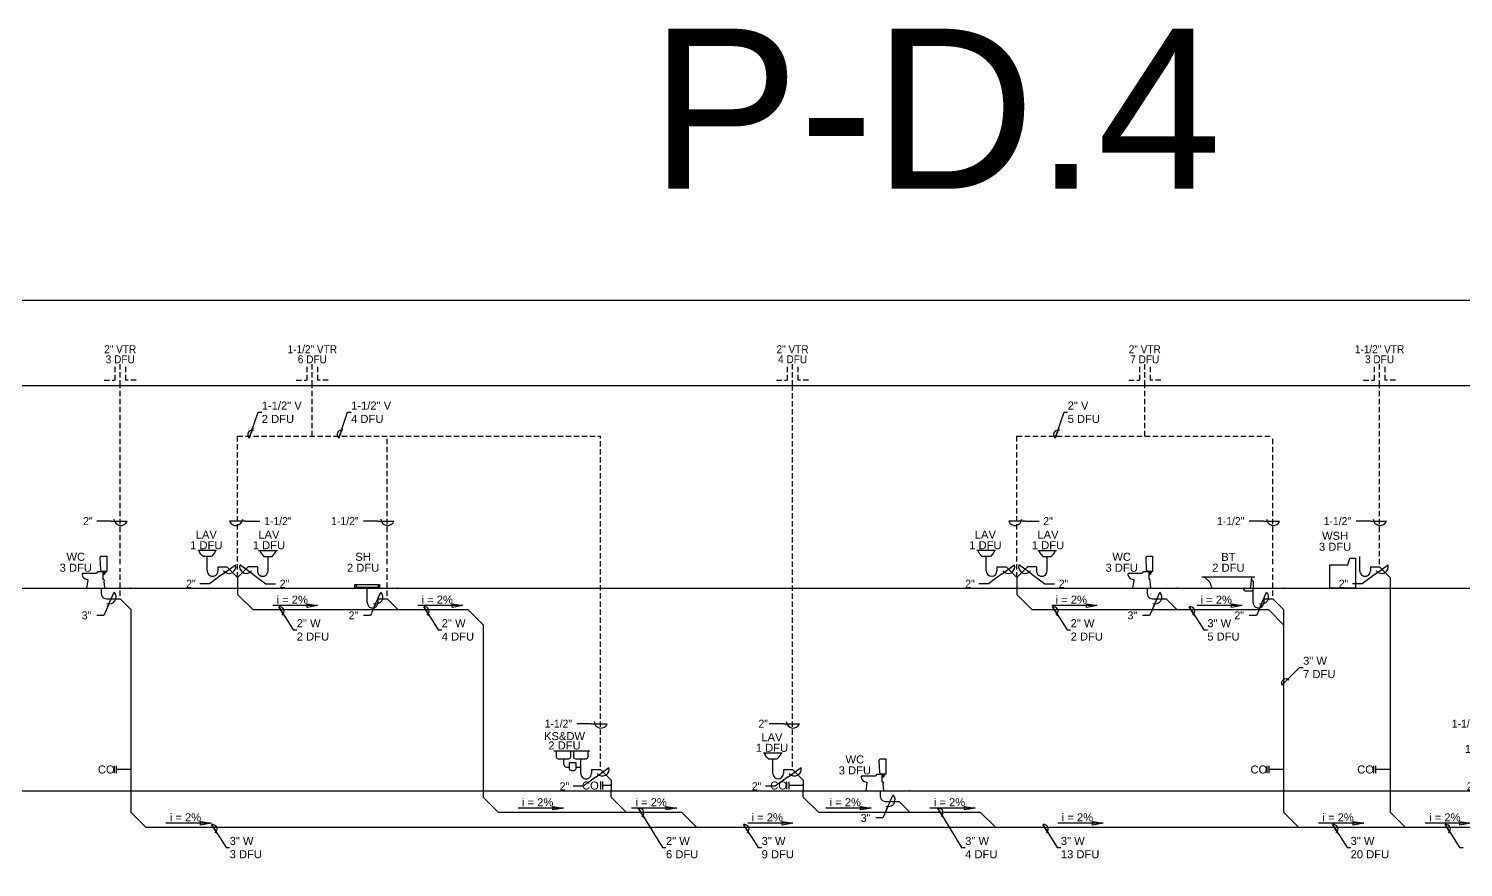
# Model space of a CAD drawing. Extents: x -1750 to 6031, y -1833 to 2182.
# Drawn here: x 4601 to 5408, y 1324 to 1796 of the extents above; entities that cross this region are included whole.
import ezdxf
from ezdxf.enums import TextEntityAlignment as Align

# ---------------------------------------------------------------- set-up
doc = ezdxf.new("R2010")
doc.units = 0
doc.header["$LTSCALE"] = 24
doc.header["$MEASUREMENT"] = 0
doc.linetypes.add('Vent', pattern=[0.1875, 0.125, -0.0625])
doc.layers.get('0').update_dxf_attribs({"color": 8})
for name, color, linetype in [('DIAGRAM_LEVEL', 1, 'Continuous'), ('PLUM-4TEXT', 2, 'Continuous'), ('PLUM-DIM-WV', 1, 'Continuous'), ('PLUM-DIM-WV-TEXT', 2, 'Continuous'), ('PLUM-EQUIP', 5, 'Continuous'), ('PLUM-TEXT', 2, 'Continuous'), ('PLUM-VENT', 5, 'Vent'), ('PLUM-WASTE_ABOVE', 4, 'Plum-Waste_Above'), ('PLUM-WASTE_BELOW', 6, 'Plum-Waste_Below')]:
    doc.layers.add(name, color=color, linetype=linetype)
doc.layers.add('GEC_NO PLOT', color=7, linetype='Continuous', plot=False)
doc.layers.add('GEC_VIEWPORT', color=7, linetype='Continuous', plot=False)
doc.styles.add('A2', font='arial.ttf', dxfattribs={"height": 4.5})
doc.styles.add('ARC-TEXT', font='arial.ttf', dxfattribs={"width": 1.00018, "height": 4.5})
doc.styles.get("Standard").update_dxf_attribs({"font": 'arial.ttf'})
doc.linetypes.add('Plum-Waste_Above', pattern='A,1,[1,GEC_FlowArrow.shx,S=0.09375,R=0,X=0,Y=0],1', length=2)
doc.linetypes.add('Plum-Waste_Below', pattern='A,0.25,-0.125,0.25,-0.125,0.25,[1,GEC_FlowArrow.shx,S=0.09375,R=0,X=0,Y=0],-0.25,0.25,-0.125,0.25,-0.125', length=2)
doc.dimstyles.new('Standard1', dxfattribs={"dimscale": 24, "dimtxt": 4.5, "dimasz": 0.25, "dimexe": 0.18, "dimexo": 0.0625, "dimgap": 2, "dimtad": 0, "dimtih": 1, "dimtoh": 1, "dimdec": 8, "dimzin": 0, "dimdsep": 46, "dimlunit": 4, "dimtxsty": 'Standard', "dimcen": 0.089844, "dimclre": 256, "dimadec": 0, "dimazin": 0, "dimtfac": 1, "dimtdec": 8, "dimtofl": 0, "dimtmove": 0, "dimatfit": 3, "dimldrblk": 'CLOSEDBLANK', "dimfxl": 1, "dimtolj": 1, "dimtzin": 0, "dimarcsym": 0})
doc.dimstyles.new('Standard2', dxfattribs={"dimscale": 24, "dimtxt": 0.18, "dimasz": 0.25, "dimexe": 0.18, "dimexo": 0.0625, "dimgap": 0.09, "dimtad": 0, "dimtih": 1, "dimtoh": 1, "dimdec": 4, "dimzin": 0, "dimdsep": 46, "dimlunit": 4, "dimtxsty": 'Standard', "dimcen": 0.089844, "dimadec": 0, "dimazin": 0, "dimtfac": 1, "dimtdec": 4, "dimtofl": 0, "dimtmove": 0, "dimatfit": 3, "dimldrblk": 'loop', "dimfxl": 1, "dimfrac": 2, "dimtolj": 1, "dimtzin": 0, "dimarcsym": 0})

# ---------------------------------------------------------------- blocks, each defined once
blk = doc.blocks.new('*U138')
at = {"layer": 'GEC_VIEWPORT'}
blk.add_point((0, 0), dxfattribs=at)
at = {"layer": 'PLUM-DIM-WV'}
for p, q in [((-11.17, 37.78), (-19.22, 37.78)), ((-15.25, -15.24), (-19.22, -15.24)), ((-12.61, -9.32), (-15.25, -15.24))]:
    blk.add_line(p, q, dxfattribs=at)
for points in [[(-11.17, 37.78), (-2.17, 37.78, -1)], [(-13.14, -10.5), (-9.47, -2.28, -1)]]:
    blk.add_lwpolyline(points, format="xyb", dxfattribs=at)
for centre, start, end in [((-5.72, 39.1), 182.40389, 339.58883), ((-12.13, -4.99), 248.38763, 45.57257)]:
    blk.add_arc(centre, 3.8, start, end, dxfattribs=at)
at = {"layer": 'PLUM-EQUIP'}
for points in [[(-13.62, 18.12), (-13.62, 9.36), (-15.93, 9.36), (-16.64, 9.65), (-16.95, 10.34), (-17.24, 17.1), (-17.23, 17.24), (-17.2, 17.37), (-17.14, 17.53), (-17.07, 17.66), (-16.99, 17.77), (-16.89, 17.86), (-16.74, 17.97), (-16.62, 18.04), (-16.48, 18.08), (-16.36, 18.11), (-16.22, 18.12), (-13.62, 18.11)], [(-14.37, 9.36), (-14.37, 8.7), (-15.19, 8.7), (-15.19, 9.36)]]:
    blk.add_lwpolyline(points, dxfattribs=at)
blk.add_lwpolyline([(-24.54, 4.98, -0.449507), (-24.16, 4.51), (-24.89, 0), (-14.65, 0), (-15, 4.06, 0.526661), (-15.41, 4.99), (-15.59, 4.99), (-15.59, 9.3), (-18.49, 9.3, 0.267949), (-19.02, 9), (-19.28, 8.55), (-19.8, 8.24), (-27.07, 8.24, 0.453924), (-27.47, 7.78), (-27.47, 7.78, 0.372848)], format="xyb", close=True, dxfattribs=at)
blk.add_lwpolyline([(-13.63, 9.36), (-15.93, 9.36, -0.401675), (-16.95, 10.34)], format="xyb", dxfattribs=at)
for radius in [0.509, 1.12]:
    blk.add_arc((-15.59, 8.7), radius, 270, 0, dxfattribs=at)
blk.add_point((-15.09, 8.7), dxfattribs=at)
at = {"layer": 'PLUM-VENT'}
for p, q in [((-6, 13.58), (-6, 113.93)), ((-6, -4.22), (-6, 11.33))]:
    blk.add_line(p, q, dxfattribs=at)
at = {"layer": 'PLUM-WASTE_ABOVE'}
for p in [(-11.09, -6), (0, -12)]:
    blk.add_line(p, (-6, -6), dxfattribs=at)
blk.add_lwpolyline([(-16.72, -0.2), (-16.72, -3), (-16.32, -4.5), (-15.22, -5.6), (-13.72, -6), (-11.09, -6)], dxfattribs=at)
at = {"layer": 'PLUM-DIM-WV-TEXT', "color": 2, "style": 'ARC-TEXT', "width": 0.9304}
blk.add_text('2"', height=4.5, dxfattribs=at).set_placement((-26.84, 37.78), align=Align.MIDDLE_LEFT)
blk.add_text('3"', height=4.5, dxfattribs=at).set_placement((-22.32, -15.24), align=Align.MIDDLE_RIGHT)
at = {"layer": 'PLUM-DIM-WV-TEXT', "char_height": 4.5, "attachment_point": 5, "rotation": 0, "style": 'A2'}
for s, insert, width in [('WC', (-30.98, 17.67), 10.2795), ('3 DFU', (-30.98, 11.52), 24.1812)]:
    blk.add_mtext(s, dxfattribs=dict(at, insert=insert, width=width))
blk = doc.blocks.new('*U65')
at = {"color": 4, "linetype": 'Continuous'}
for p, q in [((-9.25, -2), (-9.25, 2)), ((-8, -2), (-8, 2)), ((0, 0), (-8, 0))]:
    blk.add_line(p, q, dxfattribs=at)
blk = doc.blocks.new('*U134')
at = {"layer": 'GEC_VIEWPORT'}
blk.add_point((0, 0), dxfattribs=at)
at = {"layer": 'PLUM-DIM-WV'}
for p, q in [((4.5, 37.78), (12.55, 37.78)), ((-15.81, 2.56), (-21.28, 2.56)), ((-8.5, 7.87), (-15.81, 2.56)), ((8.5, 7.87), (15.81, 2.56)), ((15.81, 2.56), (21.28, 2.56))]:
    blk.add_line(p, q, dxfattribs=at)
for points in [[(4.5, 37.78), (-4.5, 37.78, 1)], [(-8.5, 7.87), (-1.21, 13.16, -1)], [(8.5, 7.87), (1.21, 13.16, 1)]]:
    blk.add_lwpolyline(points, format="xyb", dxfattribs=at)
for centre, start, end in [((-0.94, 39.1), 200.41117, 357.59611), ((-4.87, 12.14), 218.38763, 15.57257), ((4.87, 12.14), 164.42743, 321.61237)]:
    blk.add_arc(centre, 3.8, start, end, dxfattribs=at)
at = {"layer": 'PLUM-EQUIP'}
for p, q in [((-11.83, 21.15), (-22.38, 21.15)), ((11.83, 21.15), (22.38, 21.15))]:
    blk.add_line(p, q, dxfattribs=at)
for points in [[(-12.64, 21.15), (-12.54, 20.98), (-12.59, 20.79), (-13.08, 19.84), (-13.54, 19.19), (-14.77, 17.8), (-19.41, 17.8), (-20.64, 19.19), (-21.18, 19.96), (-21.68, 20.98), (-21.58, 21.15)], [(12.64, 21.15), (12.54, 20.98), (12.59, 20.79), (13.08, 19.84), (13.54, 19.19), (14.77, 17.8), (19.41, 17.8), (20.64, 19.19), (21.18, 19.96), (21.68, 20.98), (21.58, 21.15)]]:
    blk.add_lwpolyline(points, dxfattribs=at)
at = {"layer": 'PLUM-VENT'}
blk.add_line((0, 6), (0, 85.58), dxfattribs=at)
at = {"layer": 'PLUM-WASTE_ABOVE'}
for p, q in [((-17.09, 9.75), (-17.09, 17.8)), ((17.09, 9.75), (17.09, 17.8)), ((-11.09, 12), (-6, 12)), ((-11.09, 12), (-11.09, 9.68)), ((0, 6), (-6, 12)), ((0, 6), (6, 12)), ((11.09, 12), (6, 12)), ((11.09, 12), (11.09, 9.68)), ((0, 6), (0, 0))]:
    blk.add_line(p, q, dxfattribs=at)
for centre, start, end in [((-14.09, 9.75), 180.01919, 0.01919), ((14.09, 9.75), 179.98081, 359.98081)]:
    blk.add_arc(centre, 3, start, end, dxfattribs=at)
at = {"layer": 'PLUM-DIM-WV-TEXT', "color": 2, "style": 'ARC-TEXT', "width": 0.9304}
for s, p in [('1-1/2"', (14.95, 37.78)), ('2"', (-28.91, 2.56)), ('2"', (23.68, 2.56))]:
    blk.add_text(s, height=4.5, dxfattribs=at).set_placement(p, align=Align.MIDDLE_LEFT)
at = {"layer": 'PLUM-DIM-WV-TEXT', "char_height": 4.5, "attachment_point": 5, "style": 'A2'}
for s, insert, width, rotation in [('LAV', (-17.6, 30.18), 10.2795, 360), ('LAV', (17.6, 30.18), 10.2795, 0), ('1 DFU', (-17.6, 24.18), 24.1812, 360), ('1 DFU', (17.6, 24.18), 24.1812, 0)]:
    blk.add_mtext(s, dxfattribs=dict(at, insert=insert, width=width, rotation=rotation))
blk = doc.blocks.new('*U135')
at = {"layer": 'GEC_VIEWPORT'}
blk.add_point((0, 0), dxfattribs=at)
at = {"layer": 'PLUM-DIM-WV'}
for p, q in [((-11.17, 37.78), (-19.22, 37.78)), ((-15.25, -15.24), (-19.22, -15.24)), ((-12.61, -9.32), (-15.25, -15.24))]:
    blk.add_line(p, q, dxfattribs=at)
for points in [[(-11.17, 37.78), (-2.17, 37.78, -1)], [(-13.14, -10.5), (-9.47, -2.28, -1)]]:
    blk.add_lwpolyline(points, format="xyb", dxfattribs=at)
for centre, start, end in [((-5.72, 39.1), 182.40389, 339.58883), ((-12.13, -4.99), 248.38763, 45.57257)]:
    blk.add_arc(centre, 3.8, start, end, dxfattribs=at)
at = {"layer": 'PLUM-EQUIP'}
for points in [[(-10.15, 2.15), (-10.15, 0), (-24.03, 0), (-24.03, 2.15), (-10.15, 2.15)], [(-10.95, 2.15), (-10.95, 1.05), (-11.06, 0.78), (-11.33, 0.65), (-17.56, 0.38), (-22.75, 0.7), (-22.9, 0.64), (-23.06, 0.7), (-23.13, 0.82), (-23.13, 2.15)]]:
    blk.add_lwpolyline(points, dxfattribs=at)
at = {"layer": 'PLUM-VENT'}
for p, q in [((-6, 13.58), (-6, 85.58)), ((-6, -4.22), (-6, 11.33))]:
    blk.add_line(p, q, dxfattribs=at)
at = {"layer": 'PLUM-WASTE_ABOVE'}
for p, q in [((-17.09, -8.06), (-17.09, 0)), ((-11.09, -6), (-6, -6)), ((-11.09, -6), (-11.09, -8.32)), ((0, -12), (-6, -6))]:
    blk.add_line(p, q, dxfattribs=at)
blk.add_arc((-14.09, -8.06), 3, 180.01919, 0.01919, dxfattribs=at)
at = {"layer": 'PLUM-DIM-WV-TEXT', "color": 2, "style": 'ARC-TEXT', "width": 0.9304}
blk.add_text('1-1/2"', height=4.5, dxfattribs=at).set_placement((-37.39, 37.78), align=Align.MIDDLE_LEFT)
blk.add_text('2"', height=4.5, dxfattribs=at).set_placement((-22.25, -15.24), align=Align.MIDDLE_RIGHT)
at = {"layer": 'PLUM-DIM-WV-TEXT', "char_height": 4.5, "attachment_point": 5, "rotation": 0, "style": 'A2'}
for s, insert, width in [('SH', (-19.45, 17.67), 10.2795), ('2 DFU', (-19.45, 11.52), 24.1812)]:
    blk.add_mtext(s, dxfattribs=dict(at, insert=insert, width=width))
blk = doc.blocks.new('*U136')
at = {"layer": 'GEC_VIEWPORT'}
blk.add_point((0, 0), dxfattribs=at)
at = {"layer": 'PLUM-DIM-WV'}
for p, q in [((-11.17, 37.78), (-19.22, 37.78)), ((-15.81, 2.56), (-21.28, 2.56)), ((-8.5, 7.87), (-15.81, 2.56))]:
    blk.add_line(p, q, dxfattribs=at)
for points in [[(-11.17, 37.78), (-2.17, 37.78, -1)], [(-8.5, 7.87), (-1.21, 13.16, -1)]]:
    blk.add_lwpolyline(points, format="xyb", dxfattribs=at)
for centre, start, end in [((-5.72, 39.1), 182.40389, 339.58883), ((-4.87, 12.14), 218.38763, 15.57257)]:
    blk.add_arc(centre, 3.8, start, end, dxfattribs=at)
at = {"layer": 'PLUM-EQUIP'}
blk.add_line((-11.94, 22.3), (-32.15, 22.3), dxfattribs=at)
for points in [[(-22.86, 22.3), (-22.86, 18.93), (-23.19, 18.13), (-23.98, 17.8), (-29.61, 17.8), (-30.4, 18.13), (-30.73, 18.93), (-30.73, 22.3)], [(-26.79, 17.8), (-26.79, 15.6), (-26.76, 15.2), (-26.61, 14.71), (-26.35, 14.27), (-25.96, 13.85), (-25.5, 13.56), (-24.93, 13.39), (-24.75, 13.36), (-23.57, 13.36)], [(-13.15, 22.3), (-13.15, 18.93), (-13.48, 18.13), (-14.28, 17.8), (-19.9, 17.8), (-20.7, 18.13), (-21.03, 18.93), (-21.03, 22.3)], [(-19.63, 15.83), (-23.57, 15.83), (-23.57, 12.66), (-23.24, 11.86), (-22.44, 11.53), (-20.76, 11.53), (-19.96, 11.86), (-19.63, 12.66), (-19.63, 15.83)]]:
    blk.add_lwpolyline(points, dxfattribs=at)
at = {"layer": 'PLUM-VENT'}
blk.add_line((-6, 13.58), (-6, 199.51), dxfattribs=at)
at = {"layer": 'PLUM-WASTE_ABOVE'}
for p, q in [((-17.09, 9.75), (-17.09, 17.8)), ((-19.63, 13.35), (-17.09, 13.35)), ((-11.09, 12), (-6, 12)), ((-11.09, 12), (-11.09, 9.68)), ((0, 6), (-6, 12)), ((-5.92, 5.19), (-5.92, 0.81)), ((-4.92, 5.19), (-4.92, 0.81)), ((0, 3), (-4.92, 3)), ((0, 6), (0, 0))]:
    blk.add_line(p, q, dxfattribs=at)
blk.add_arc((-14.09, 9.75), 3, 180.01919, 0.01919, dxfattribs=at)
at = {"layer": 'PLUM-DIM-WV-TEXT', "color": 2, "style": 'ARC-TEXT', "width": 0.9304}
for s, p in [('1-1/2"', (-37.39, 37.78)), ('2"', (-28.91, 2.56))]:
    blk.add_text(s, height=4.5, dxfattribs=at).set_placement(p, align=Align.MIDDLE_LEFT)
at = {"layer": 'PLUM-DIM-WV-TEXT', "style": 'A2'}
blk.add_text('CO', height=4.5, dxfattribs=at).set_placement((-16.38, 3), align=Align.MIDDLE_LEFT)
at = {"layer": 'PLUM-DIM-WV-TEXT', "char_height": 4.5, "attachment_point": 5, "rotation": 360, "style": 'A2'}
for s, insert, width in [('KS&DW', (-26.21, 30.76), 23.3467), ('2 DFU', (-26.21, 25.51), 24.1812)]:
    blk.add_mtext(s, dxfattribs=dict(at, insert=insert, width=width))
blk = doc.blocks.new('*U64')
at = {"layer": 'PLUM-VENT'}
for p, q in [((-3, 10.5), (-3, 3)), ((0, 0), (0, 12.07)), ((3, 10.5), (3, 3)), ((-9, 3), (-3, 3)), ((9, 3), (3, 3))]:
    blk.add_line(p, q, dxfattribs=at)
at = {"layer": 'PLUM-TEXT', "style": 'A2', "width": 0.9}
blk.add_text('1-1/2" VTR', height=4.5, dxfattribs=at).set_placement((0, 16.87), align=Align.BOTTOM_CENTER)
blk.add_attdef('DFU', text='', height=4.5, dxfattribs=at).set_placement((0, 11.21), align=Align.BOTTOM_CENTER)
blk = doc.blocks.new('*U40')
at = {"layer": 'PLUM-VENT'}
for p, q in [((-3, 10.5), (-3, 3)), ((0, 0), (0, 12.07)), ((3, 10.5), (3, 3)), ((-9, 3), (-3, 3)), ((9, 3), (3, 3))]:
    blk.add_line(p, q, dxfattribs=at)
at = {"layer": 'PLUM-TEXT', "style": 'A2', "width": 0.9}
blk.add_text('2" VTR', height=4.5, dxfattribs=at).set_placement((0, 16.87), align=Align.BOTTOM_CENTER)
blk.add_attdef('DFU', text='', height=4.5, dxfattribs=at).set_placement((0, 11.21), align=Align.BOTTOM_CENTER)
blk = doc.blocks.new('*U63')
at = {"color": 4, "linetype": 'Continuous'}
for p, q in [((-9.25, -2), (-9.25, 2)), ((-8, -2), (-8, 2)), ((0, 0), (-8, 0))]:
    blk.add_line(p, q, dxfattribs=at)
blk = doc.blocks.new('*U132')
at = {"layer": 'GEC_VIEWPORT'}
blk.add_point((0, 0), dxfattribs=at)
at = {"layer": 'PLUM-DIM-WV'}
for p, q in [((-11.17, 37.78), (-19.22, 37.78)), ((-15.25, -15.24), (-19.22, -15.24)), ((-12.61, -9.32), (-15.25, -15.24))]:
    blk.add_line(p, q, dxfattribs=at)
for points in [[(-11.17, 37.78), (-2.17, 37.78, -1)], [(-13.14, -10.5), (-9.47, -2.28, -1)]]:
    blk.add_lwpolyline(points, format="xyb", dxfattribs=at)
for centre, start, end in [((-5.72, 39.1), 182.40389, 339.58883), ((-12.13, -4.99), 248.38763, 45.57257)]:
    blk.add_arc(centre, 3.8, start, end, dxfattribs=at)
at = {"layer": 'PLUM-EQUIP'}
blk.add_line((-16.18, 6.17), (-45.82, 6.17), dxfattribs=at)
blk.add_lwpolyline([(-44.43, 6.17), (-41.4, 3.35, -0.119381), (-41.19, 2.89), (-40.91, 1.46, 0.366418), (-39.04, 0), (-19.43, 0, 0.3866), (-18.34, 0.99), (-17.74, 6.17)], format="xyb", dxfattribs=at)
at = {"layer": 'PLUM-VENT'}
for p, q in [((-6, 13.58), (-6, 85.58)), ((-6, -4.22), (-6, 11.33))]:
    blk.add_line(p, q, dxfattribs=at)
at = {"layer": 'PLUM-WASTE_ABOVE'}
for p, q in [((-17.91, 5.3), (-17.91, 4.14)), ((-17.91, 4.72), (-17.09, 3.9)), ((-17.09, 3.9), (-17.09, 0)), ((-17.09, -8.06), (-17.09, 0)), ((-21.01, -1.5), (-17.09, -1.5)), ((-11.09, -6), (-6, -6)), ((-11.09, -6), (-11.09, -8.32)), ((0, -12), (-6, -6))]:
    blk.add_line(p, q, dxfattribs=at)
for centre, radius, end in [((-21.01, 0), 1.5, 270), ((-14.09, -8.06), 3, 0.01919)]:
    blk.add_arc(centre, radius, 180.01919, end, dxfattribs=at)
at = {"layer": 'PLUM-DIM-WV-TEXT', "color": 2, "style": 'ARC-TEXT', "width": 0.9304}
blk.add_text('1-1/2"', height=4.5, dxfattribs=at).set_placement((-37.39, 37.78), align=Align.MIDDLE_LEFT)
blk.add_text('2"', height=4.5, dxfattribs=at).set_placement((-22.25, -15.24), align=Align.MIDDLE_RIGHT)
at = {"layer": 'PLUM-DIM-WV-TEXT', "char_height": 4.5, "attachment_point": 5, "rotation": 0, "style": 'A2'}
for s, insert, width in [('BT', (-30.98, 17.67), 10.2795), ('2 DFU', (-30.98, 11.52), 24.1812)]:
    blk.add_mtext(s, dxfattribs=dict(at, insert=insert, width=width))
blk = doc.blocks.new('*U62')
at = {"color": 4, "linetype": 'Continuous'}
for p, q in [((-9.25, -2), (-9.25, 2)), ((-8, -2), (-8, 2)), ((0, 0), (-8, 0))]:
    blk.add_line(p, q, dxfattribs=at)
blk = doc.blocks.new('*U133')
at = {"layer": 'GEC_VIEWPORT'}
blk.add_point((0, 0), dxfattribs=at)
at = {"layer": 'PLUM-DIM-WV'}
for p, q in [((-11.17, 37.78), (-19.22, 37.78)), ((-15.81, 2.56), (-21.28, 2.56)), ((-8.5, 7.87), (-15.81, 2.56))]:
    blk.add_line(p, q, dxfattribs=at)
for points in [[(-11.17, 37.78), (-2.17, 37.78, -1)], [(-8.5, 7.87), (-1.21, 13.16, -1)]]:
    blk.add_lwpolyline(points, format="xyb", dxfattribs=at)
for centre, start, end in [((-5.72, 39.1), 182.40389, 339.58883), ((-4.87, 12.14), 218.38763, 15.57257)]:
    blk.add_arc(centre, 3.8, start, end, dxfattribs=at)
at = {"layer": 'PLUM-EQUIP'}
blk.add_lwpolyline([(-22.73, 16.93), (-19.6, 16.93), (-19.6, 0), (-33.85, 0), (-33.85, 13.18), (-23.74, 13.18), (-22.73, 16.93)], dxfattribs=at)
at = {"layer": 'PLUM-VENT'}
blk.add_line((-6, 13.58), (-6, 113.93), dxfattribs=at)
at = {"layer": 'PLUM-WASTE_ABOVE'}
for p, q in [((-17.09, 9.75), (-17.09, 17.8)), ((-11.09, 12), (-6, 12)), ((-11.09, 12), (-11.09, 9.68)), ((0, 6), (-6, 12)), ((0, 6), (0, 0))]:
    blk.add_line(p, q, dxfattribs=at)
blk.add_arc((-14.09, 9.75), 3, 180.01919, 0.01919, dxfattribs=at)
at = {"layer": 'PLUM-DIM-WV-TEXT', "color": 2, "style": 'ARC-TEXT', "width": 0.9304}
for s, p in [('1-1/2"', (-37.39, 37.78)), ('2"', (-28.91, 2.56))]:
    blk.add_text(s, height=4.5, dxfattribs=at).set_placement(p, align=Align.MIDDLE_LEFT)
at = {"layer": 'PLUM-DIM-WV-TEXT', "char_height": 4.5, "attachment_point": 5, "rotation": 0, "style": 'A2'}
for s, insert, width in [('3 DFU', (-30.98, 23.32), 24.1812), ('WSH', (-30.98, 29.47), 10.2795)]:
    blk.add_mtext(s, dxfattribs=dict(at, insert=insert, width=width))
blk = doc.blocks.new('*U58')
at = {"layer": 'PLUM-VENT'}
for p, q in [((-3, 10.5), (-3, 3)), ((0, 0), (0, 12.07)), ((3, 10.5), (3, 3)), ((-9, 3), (-3, 3)), ((9, 3), (3, 3))]:
    blk.add_line(p, q, dxfattribs=at)
at = {"layer": 'PLUM-TEXT', "style": 'A2', "width": 0.9}
blk.add_text('1-1/2" VTR', height=4.5, dxfattribs=at).set_placement((0, 16.87), align=Align.BOTTOM_CENTER)
blk.add_attdef('DFU', text='', height=4.5, dxfattribs=at).set_placement((0, 11.21), align=Align.BOTTOM_CENTER)
blk = doc.blocks.new('*U59')
at = {"color": 4, "linetype": 'Continuous'}
for p, q in [((-9.25, -2), (-9.25, 2)), ((-8, -2), (-8, 2)), ((0, 0), (-8, 0))]:
    blk.add_line(p, q, dxfattribs=at)
blk = doc.blocks.new('*U131')
at = {"layer": 'GEC_VIEWPORT'}
blk.add_point((0, 0), dxfattribs=at)
at = {"layer": 'PLUM-DIM-WV'}
for p, q in [((-11.17, 37.78), (-19.22, 37.78)), ((-15.81, 2.56), (-21.28, 2.56)), ((-8.5, 7.87), (-15.81, 2.56))]:
    blk.add_line(p, q, dxfattribs=at)
for points in [[(-11.17, 37.78), (-2.17, 37.78, -1)], [(-8.5, 7.87), (-1.21, 13.16, -1)]]:
    blk.add_lwpolyline(points, format="xyb", dxfattribs=at)
for centre, start, end in [((-5.72, 39.1), 182.40389, 339.58883), ((-4.87, 12.14), 218.38763, 15.57257)]:
    blk.add_arc(centre, 3.8, start, end, dxfattribs=at)
at = {"layer": 'PLUM-VENT'}
blk.add_line((-6, 13.58), (-6, 227.86), dxfattribs=at)
at = {"layer": 'PLUM-WASTE_ABOVE'}
for p, q in [((-17.09, 9.75), (-17.09, 17.8)), ((-11.09, 12), (-6, 12)), ((-11.09, 12), (-11.09, 9.68)), ((0, 6), (-6, 12)), ((0, 6), (0, 0))]:
    blk.add_line(p, q, dxfattribs=at)
blk.add_arc((-14.09, 9.75), 3, 180.01919, 0.01919, dxfattribs=at)
at = {"layer": 'PLUM-DIM-WV-TEXT', "color": 2, "style": 'ARC-TEXT', "width": 0.9304}
for s, p in [('1-1/2"', (-37.39, 37.78)), ('2"', (-28.91, 2.56))]:
    blk.add_text(s, height=4.5, dxfattribs=at).set_placement(p, align=Align.MIDDLE_LEFT)
at = {"layer": 'PLUM-DIM-WV-TEXT', "char_height": 4.5, "attachment_point": 5, "rotation": 0, "style": 'A2'}
for s, insert, width in [('1 DFU', (-20.91, 23.59), 23.6949), ('HD', (-20.91, 29.35), 10.2795)]:
    blk.add_mtext(s, dxfattribs=dict(at, insert=insert, width=width))
blk = doc.blocks.new('loop')
at = {"color": 0}
blk.add_lwpolyline([(-1, 0), (0, 0, -1)], format="xyb", dxfattribs=at)
blk.add_arc((-0.4, 0.15), 0.422, 182.4039, 339.5888, dxfattribs=at)
blk = doc.blocks.new('Slope')
at = {"layer": 'PLUM-DIM-WV-TEXT', "insert": (2.15, 3.33), "char_height": 4.5, "width": 88.8578, "attachment_point": 4, "style": 'A2'}
blk.add_mtext('i = 2%', dxfattribs=at)
at = {"layer": 'PLUM-4TEXT', "color": 1}
blk.add_leader([(25.44, 0), (0, 0)], dimstyle='Standard1', override={"dimgap": 2, "dimtad": 0}, dxfattribs=at)

msp = doc.modelspace()

# ---------------------------------------------------------------- linework, layer by layer
at = {"layer": 'DIAGRAM_LEVEL'}
for points in [[(4583.96, 1594.9), (5638.49, 1594.9)], [(4583.96, 1480.97), (5638.49, 1480.97)], [(4583.96, 1367.04), (5638.49, 1367.04)]]:
    msp.add_lwpolyline(points, dxfattribs=at)
at = {"layer": 'GEC_NO PLOT'}
msp.add_lwpolyline([(4191.72, 1642.9), (6030.72, 1642.9), (6030.72, 250.9), (4191.72, 250.9)], close=True, dxfattribs=at)
at = {"layer": 'GEC_VIEWPORT'}
for p in [(5156.78, 1480.97), (5246.78, 1480.97), (5036.78, 1367.04), (5096.78, 1367.04)]:
    msp.add_point(p, dxfattribs=at)
at = {"layer": 'PLUM-DIM-WV'}
for p, q in [((5161.28, 1518.75), (5169.33, 1518.75)), ((5148.28, 1488.84), (5140.97, 1483.53)), ((5165.28, 1488.84), (5172.59, 1483.53)), ((5140.97, 1483.53), (5135.5, 1483.53)), ((5172.59, 1483.53), (5178.06, 1483.53)), ((5234.17, 1471.65), (5231.53, 1465.73)), ((5231.53, 1465.73), (5227.56, 1465.73)), ((5025.61, 1404.81), (5017.56, 1404.81)), ((5028.28, 1374.91), (5020.97, 1369.6)), ((5020.97, 1369.6), (5015.5, 1369.6)), ((5084.17, 1357.72), (5081.53, 1351.8)), ((5081.53, 1351.8), (5077.56, 1351.8))]:
    msp.add_line(p, q, dxfattribs=at)
for points in [[(5161.28, 1518.75), (5152.28, 1518.75, 1)], [(5148.28, 1488.84), (5155.57, 1494.13, -1)], [(5165.28, 1488.84), (5158, 1494.13, 1)], [(5233.64, 1470.46), (5237.31, 1478.68, -1)], [(5025.61, 1404.81), (5034.61, 1404.81, -1)], [(5028.28, 1374.91), (5035.57, 1380.2, -1)], [(5083.64, 1356.53), (5087.31, 1364.75, -1)]]:
    msp.add_lwpolyline(points, format="xyb", dxfattribs=at)
for centre, start, end in [((5155.84, 1520.07), 200.41117, 357.59611), ((5151.91, 1493.11), 218.38763, 15.57257), ((5161.65, 1493.11), 164.42743, 321.61237), ((5234.65, 1475.97), 248.38763, 45.57257), ((5031.06, 1406.14), 182.40389, 339.58883), ((5031.91, 1379.18), 218.38763, 15.57257), ((5084.65, 1362.04), 248.38763, 45.57257)]:
    msp.add_arc(centre, 3.8, start, end, dxfattribs=at)
at = {"layer": 'PLUM-EQUIP'}
for p, q in [((5144.95, 1502.11), (5134.4, 1502.11)), ((5168.61, 1502.11), (5179.17, 1502.11)), ((5024.95, 1388.18), (5014.4, 1388.18))]:
    msp.add_line(p, q, dxfattribs=at)
for points in [[(5144.14, 1502.11), (5144.24, 1501.95), (5144.19, 1501.75), (5143.7, 1500.81), (5143.24, 1500.16), (5142.01, 1498.77), (5137.37, 1498.77), (5136.14, 1500.16), (5135.6, 1500.93), (5135.1, 1501.94), (5135.21, 1502.11)], [(5169.42, 1502.11), (5169.32, 1501.95), (5169.37, 1501.75), (5169.86, 1500.81), (5170.32, 1500.16), (5171.55, 1498.77), (5176.19, 1498.77), (5177.42, 1500.16), (5177.96, 1500.93), (5178.46, 1501.94), (5178.36, 1502.11)], [(5233.16, 1499.08), (5233.16, 1490.33), (5230.85, 1490.33), (5230.14, 1490.61), (5229.83, 1491.3), (5229.54, 1498.06), (5229.55, 1498.2), (5229.58, 1498.34), (5229.64, 1498.5), (5229.71, 1498.62), (5229.79, 1498.74), (5229.89, 1498.83), (5230.04, 1498.94), (5230.16, 1499), (5230.3, 1499.05), (5230.42, 1499.07), (5230.56, 1499.08), (5233.16, 1499.08)], [(5232.41, 1490.33), (5232.41, 1489.66), (5231.59, 1489.66), (5231.59, 1490.33)], [(5024.14, 1388.18), (5024.24, 1388.02), (5024.19, 1387.82), (5023.7, 1386.88), (5023.24, 1386.23), (5022.01, 1384.84), (5017.37, 1384.84), (5016.14, 1386.23), (5015.6, 1387), (5015.1, 1388.01), (5015.21, 1388.18)], [(5083.16, 1385.15), (5083.16, 1376.4), (5080.85, 1376.4), (5080.14, 1376.68), (5079.83, 1377.37), (5079.54, 1384.13), (5079.55, 1384.27), (5079.58, 1384.41), (5079.64, 1384.57), (5079.71, 1384.69), (5079.79, 1384.8), (5079.89, 1384.9), (5080.04, 1385.01), (5080.16, 1385.07), (5080.3, 1385.12), (5080.42, 1385.14), (5080.56, 1385.15), (5083.16, 1385.15)], [(5082.41, 1376.4), (5082.41, 1375.73), (5081.59, 1375.73), (5081.59, 1376.4)]]:
    msp.add_lwpolyline(points, dxfattribs=at)
for points in [[(5222.24, 1485.95, -0.449507), (5222.62, 1485.47), (5221.89, 1480.97), (5232.13, 1480.97), (5231.78, 1485.03, 0.526661), (5231.37, 1485.96), (5231.2, 1485.96), (5231.2, 1490.27), (5228.29, 1490.27, 0.267949), (5227.76, 1489.96), (5227.5, 1489.52), (5226.98, 1489.21), (5219.71, 1489.21, 0.453924), (5219.31, 1488.75), (5219.31, 1488.75, 0.372848)], [(5072.24, 1372.02, -0.449507), (5072.62, 1371.54), (5071.89, 1367.04), (5082.13, 1367.04), (5081.78, 1371.1, 0.526661), (5081.37, 1372.03), (5081.2, 1372.03), (5081.2, 1376.34), (5078.29, 1376.34, 0.267949), (5077.76, 1376.03), (5077.5, 1375.58), (5076.98, 1375.28), (5069.71, 1375.28, 0.453924), (5069.31, 1374.82), (5069.31, 1374.82, 0.372848)]]:
    msp.add_lwpolyline(points, format="xyb", close=True, dxfattribs=at)
for points in [[(5233.15, 1490.33), (5230.85, 1490.33, -0.401675), (5229.83, 1491.3)], [(5083.15, 1376.4), (5080.85, 1376.4, -0.401675), (5079.83, 1377.37)]]:
    msp.add_lwpolyline(points, format="xyb", dxfattribs=at)
for centre, radius in [((5231.19, 1489.66), 0.509), ((5231.19, 1489.66), 1.12), ((5081.19, 1375.73), 0.509), ((5081.19, 1375.73), 1.12)]:
    msp.add_arc(centre, radius, 270, 0, dxfattribs=at)
for p in [(5231.69, 1489.66), (5081.69, 1375.73)]:
    msp.add_point(p, dxfattribs=at)
at = {"layer": 'PLUM-VENT'}
for p, q in [((5030.78, 1380.61), (5030.78, 1594.9)), ((5156.78, 1486.97), (5156.78, 1566.55))]:
    msp.add_line(p, q, dxfattribs=at)
for points in [[(4760.78, 1566.55), (4760.78, 1594.9)], [(5228.78, 1566.55), (5228.78, 1594.9)], [(4718.78, 1566.55), (4922.78, 1566.55)], [(5156.78, 1566.55), (5300.78, 1566.55)]]:
    msp.add_lwpolyline(points, dxfattribs=at)
at = {"layer": 'PLUM-WASTE_ABOVE'}
for p, q in [((5139.69, 1490.71), (5139.69, 1498.77)), ((5145.69, 1492.97), (5150.78, 1492.97)), ((5145.69, 1492.97), (5145.69, 1490.65)), ((5156.78, 1486.97), (5150.78, 1492.97)), ((5156.78, 1486.97), (5162.78, 1492.97)), ((5167.87, 1492.97), (5162.78, 1492.97)), ((5167.87, 1492.97), (5167.87, 1490.65)), ((5173.87, 1490.71), (5173.87, 1498.77)), ((5156.78, 1486.97), (5156.78, 1480.97)), ((5235.69, 1474.97), (5240.78, 1474.97)), ((5246.78, 1468.97), (5240.78, 1474.97)), ((5019.69, 1376.78), (5019.69, 1384.84)), ((5025.69, 1379.04), (5030.78, 1379.04)), ((5025.69, 1379.04), (5025.69, 1376.72)), ((5036.78, 1373.04), (5030.78, 1379.04)), ((5036.78, 1373.04), (5036.78, 1367.04)), ((5085.69, 1361.04), (5090.78, 1361.04)), ((5096.78, 1355.04), (5090.78, 1361.04))]:
    msp.add_line(p, q, dxfattribs=at)
for points in [[(4718.78, 1480.97), (4718.78, 1477.45), (4727.27, 1468.97)], [(5156.78, 1480.97), (5156.78, 1477.45), (5165.27, 1468.97)], [(5230.06, 1480.77), (5230.06, 1477.97), (5230.46, 1476.47), (5231.56, 1475.37), (5233.06, 1474.97), (5235.69, 1474.97)], [(5366.78, 1480.97), (5366.78, 1355.04), (5375.27, 1346.55)], [(4658.78, 1468.97), (4658.78, 1355.04), (4667.27, 1346.55)], [(4727.27, 1468.97), (4848.3, 1468.97)], [(4848.3, 1468.97), (4856.78, 1460.48)], [(5165.27, 1468.97), (5298.3, 1468.97)], [(5298.3, 1468.97), (5306.78, 1460.48)], [(5306.78, 1468.97), (5306.78, 1355.04), (5315.27, 1346.55)], [(4856.78, 1460.48), (4856.78, 1363.52), (4865.27, 1355.04)], [(4937.27, 1355.04), (4928.78, 1363.52), (4928.78, 1367.04)], [(5045.27, 1355.04), (5036.78, 1363.52), (5036.78, 1367.04)], [(5080.06, 1366.84), (5080.06, 1364.04), (5080.46, 1362.53), (5081.56, 1361.44), (5083.06, 1361.04), (5085.69, 1361.04)], [(4865.27, 1355.04), (4968.3, 1355.04)], [(4968.3, 1355.04), (4976.78, 1346.55)], [(5045.27, 1355.04), (5136.3, 1355.04)], [(5136.3, 1355.04), (5144.78, 1346.55)], [(4667.27, 1346.55), (5543.27, 1346.55)]]:
    msp.add_lwpolyline(points, dxfattribs=at)
for centre, start, end in [((5142.69, 1490.72), 180.01919, 0.01919), ((5170.87, 1490.72), 179.98081, 359.98081), ((5022.69, 1376.78), 180.01919, 0.01919)]:
    msp.add_arc(centre, 3, start, end, dxfattribs=at)

# ---------------------------------------------------------------- block references
at = {"layer": 'PLUM-4TEXT'}
for p in [(4738.5, 1471.22), (4820.02, 1471.22), (5176.5, 1471.22), (5258.02, 1471.22), (4876.5, 1357.29), (4940.29, 1357.29), (5049.45, 1357.29), (5108.02, 1357.29), (4678.5, 1348.8), (5005.56, 1348.8), (5179.94, 1348.8), (5326.5, 1348.8), (5386.5, 1348.8)]:
    msp.add_blockref('Slope', p, dxfattribs=at)
at = {"layer": 'PLUM-WASTE_ABOVE'}
for name, p, values in [('*U40', (4652.78, 1594.9), {'DFU': '3 DFU'}), ('*U64', (4760.78, 1594.9), {'DFU': '6 DFU'}), ('*U40', (5030.78, 1594.9), {'DFU': '4 DFU'}), ('*U40', (5228.78, 1594.9), {'DFU': '7 DFU'}), ('*U58', (5360.78, 1594.9), {'DFU': '3 DFU'})]:
    msp.add_blockref(name, p, dxfattribs=at).add_auto_attribs(values)
for name, p in [('*U138', (4658.78, 1480.97)), ('*U133', (5366.78, 1480.97)), ('*U131', (5438.78, 1367.04)), ('*U134', (4718.78, 1480.97)), ('*U135', (4808.78, 1480.97)), ('*U136', (4928.78, 1367.04)), ('*U132', (5306.78, 1480.97))]:
    msp.add_blockref(name, p, dxfattribs=at)
at = {"layer": 'PLUM-WASTE_BELOW'}
for name, p in [('*U65', (4658.78, 1379.04)), ('*U62', (5306.78, 1379.04)), ('*U59', (5366.78, 1379.04)), ('*U63', (5036.78, 1370.04))]:
    msp.add_blockref(name, p, dxfattribs=at)

# ---------------------------------------------------------------- texts
at = {"layer": 'GEC_NO PLOT', "insert": (5111.22, 1750.61), "char_height": 90, "width": 720, "attachment_point": 5, "style": 'A2'}
msp.add_mtext('P-D.4', dxfattribs=at)
at = {"layer": 'PLUM-DIM-WV-TEXT', "color": 2, "style": 'ARC-TEXT', "width": 0.9304}
for p in [(5171.73, 1518.75), (5127.87, 1483.53), (5180.46, 1483.53), (5011.62, 1404.81), (5007.87, 1369.6)]:
    msp.add_text('2"', height=4.5, dxfattribs=at).set_placement(p, align=Align.MIDDLE_LEFT)
for p in [(5224.46, 1465.73), (5074.46, 1351.8)]:
    msp.add_text('3"', height=4.5, dxfattribs=at).set_placement(p, align=Align.MIDDLE_RIGHT)
at = {"layer": 'PLUM-DIM-WV-TEXT', "char_height": 4.5, "width": 88.8578, "attachment_point": 4, "style": 'A2'}
for s, insert in [('1-1/2" V\\P2 DFU', (4732.35, 1579.92)), ('1-1/2" V\\P4 DFU', (4782.59, 1579.92)), ('2" V\\P5 DFU', (5185.44, 1579.92)), ('2" W\\P2 DFU', (4752.04, 1457.54)), ('2" W\\P4 DFU', (4833.55, 1457.54)), ('2" W\\P2 DFU', (5187.12, 1457.54)), ('3" W\\P5 DFU', (5263.97, 1457.54)), ('3" W\\P7 DFU', (5317.81, 1436.43)), ('CO', (4640.23, 1379.04)), ('CO', (5288.23, 1379.04)), ('CO', (5348.23, 1379.04)), ('CO', (5018.23, 1370.04)), ('3" W\\P3 DFU', (4714.31, 1335.12)), ('2" W\\P6 DFU', (4959.59, 1335.12)), ('3" W\\P9 DFU', (5013.39, 1335.12)), ('3" W\\P4 DFU', (5127.82, 1335.12)), ('3" W\\P13 DFU', (5181.62, 1335.12)), ('3" W\\P20 DFU', (5344.52, 1335.12))]:
    msp.add_mtext(s, dxfattribs=dict(at, insert=insert))
at = {"layer": 'PLUM-DIM-WV-TEXT', "char_height": 4.5, "attachment_point": 5, "style": 'A2'}
for s, insert, width, rotation in [('LAV', (5139.18, 1511.15), 10.2795, 360), ('LAV', (5174.38, 1511.15), 10.2795, 0), ('1 DFU', (5139.18, 1505.15), 24.1812, 360), ('1 DFU', (5174.38, 1505.15), 24.1812, 0), ('WC', (5215.8, 1498.63), 10.2795, 0), ('3 DFU', (5215.8, 1492.48), 24.1812, 0), ('LAV', (5019.18, 1397.22), 10.2795, 360), ('1 DFU', (5019.18, 1391.22), 24.1812, 360), ('3 DFU', (5065.8, 1378.55), 24.1812, 0), ('WC', (5065.8, 1384.7), 10.2795, 0)]:
    msp.add_mtext(s, dxfattribs=dict(at, insert=insert, width=width, rotation=rotation))

# ---------------------------------------------------------------- leaders
at = {"layer": 'PLUM-DIM-WV'}
for points in [[(4725.35, 1565.36), (4730.35, 1579.92), (4732.35, 1579.92)], [(4775.6, 1565.36), (4780.59, 1579.92), (4782.59, 1579.92)], [(5178.44, 1565.36), (5183.44, 1579.92), (5185.44, 1579.92)], [(4741.91, 1470.52), (4750.04, 1457.54), (4752.04, 1457.54)], [(4823.42, 1470.52), (4831.55, 1457.54), (4833.55, 1457.54)], [(5176.99, 1470.52), (5185.12, 1457.54), (5187.12, 1457.54)], [(5253.84, 1470.52), (5261.97, 1457.54), (5263.97, 1457.54)], [(5305.8, 1426.42), (5315.81, 1436.43), (5317.81, 1436.43)], [(4944.22, 1357.17), (4957.59, 1335.12), (4959.59, 1335.12)], [(5112.45, 1357.17), (5125.82, 1335.12), (5127.82, 1335.12)], [(4704.18, 1348.11), (4712.31, 1335.12), (4714.31, 1335.12)], [(5003.26, 1348.11), (5011.39, 1335.12), (5013.39, 1335.12)], [(5171.49, 1348.11), (5179.62, 1335.12), (5181.62, 1335.12)], [(5334.39, 1348.11), (5342.52, 1335.12), (5344.52, 1335.12)], [(5397.6, 1348.11), (5405.74, 1335.12), (5407.74, 1335.12)]]:
    msp.add_leader(points, dimstyle='Standard2', override={"dimscale": 24}, dxfattribs=at)

doc.saveas('drawing.dxf')
